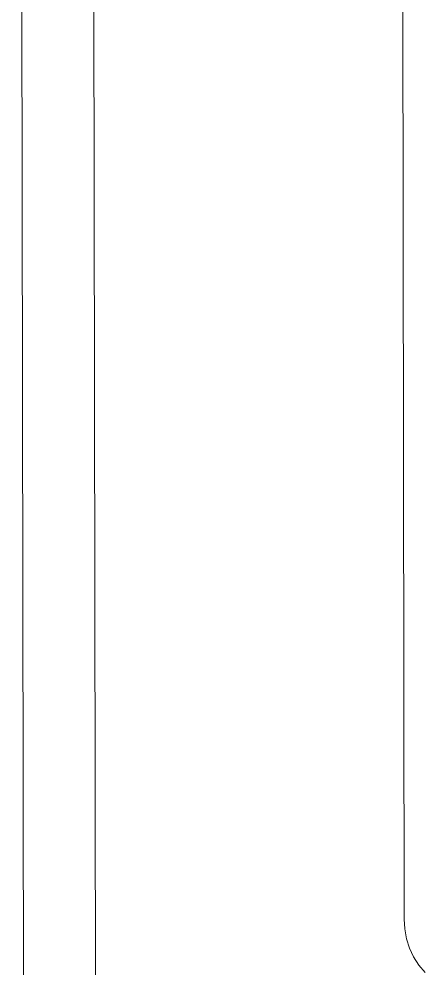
# Model space of a CAD drawing. Header units: millimetres. Extents: x 567392 to 582402, y 4512800 to 4518063.
# Drawn here: x 569140.73 to 569146.38, y 4514464.92 to 4514478.14 of the extents above; entities that cross this region are included whole.
import ezdxf

# ---------------------------------------------------------------- set-up
doc = ezdxf.new("R2010")
doc.units = ezdxf.units.MM
doc.layers.add('a_8', color=8, linetype='Continuous', lineweight=0)

# ---------------------------------------------------------------- blocks, each defined once
blk = doc.blocks.new('A$C4A613EE6')
for p, q in [((515.56, -645.06), (516.6, -644.19)), ((513.18, -646.36), (514.42, -645.79)), ((514.42, -645.79), (515.56, -645.06)), ((165.71, -647.62), (509.14, -647.08)), ((509.14, -647.08), (510.52, -647.02)), ((510.52, -647.02), (511.87, -646.77)), ((511.87, -646.77), (513.18, -646.36)), ((1326.44, -688.84), (132.07, -690.69)), ((111.48, -700.73), (1494.44, -698.58))]:
    blk.add_line(p, q)

msp = doc.modelspace()

# ---------------------------------------------------------------- block references
at = {"layer": 'a_8', "xscale": 0.09999999999999998, "yscale": 0.09999999999999998, "zscale": 0.09999999999999998, "rotation": 270}
msp.add_blockref('A$C4A613EE6', (569210.802, 4514516.52), dxfattribs=at)

doc.saveas('drawing.dxf')
